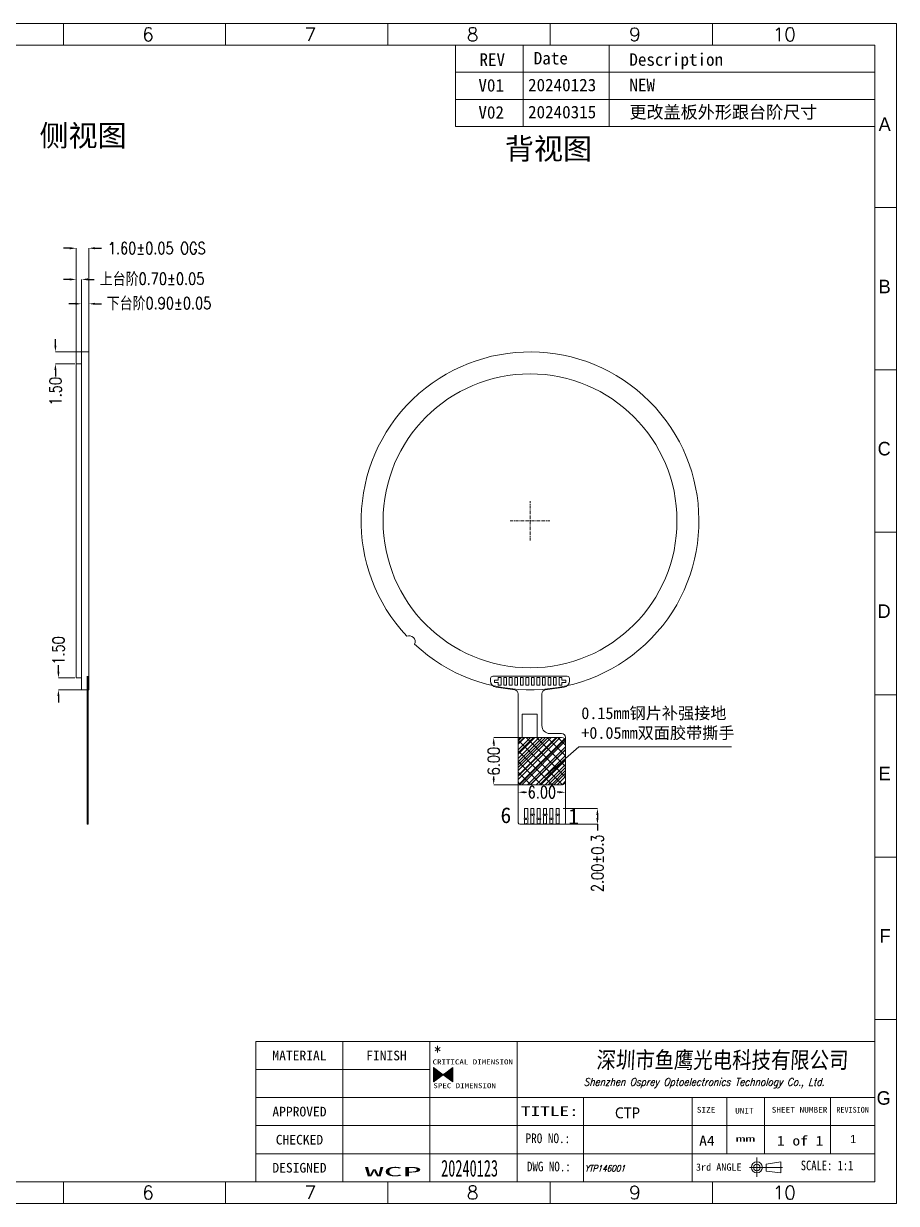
# Model space of a CAD drawing. Header units: millimetres. Extents: x 1087 to 1896, y -176 to 308.
# Drawn here: x 1455.6 to 1566.2, y 158.4 to 307.9 of the extents above; entities that cross this region are included whole.
import ezdxf
from ezdxf.enums import TextEntityAlignment as Align

# ---------------------------------------------------------------- set-up
doc = ezdxf.new("R2010")
doc.units = ezdxf.units.MM
doc.linetypes.add('CENTER', pattern=[0.6, 0.375, -0.075, 0.075, -0.075])
doc.layers.get('0').update_dxf_attribs({"color": 255, "lineweight": 5})
doc.layers.get('Defpoints').update_dxf_attribs({"color": 5, "lineweight": 5})
for name, color, linetype, lineweight in [('DIM', 3, 'Continuous', 5), ('FPC', 50, 'Continuous', 5), ('lens', 6, 'Continuous', 13), ('图框', 255, 'Continuous', 5)]:
    doc.layers.add(name, color=color, linetype=linetype, lineweight=lineweight)
doc.styles.add('RD', font='ROMAND.shx', dxfattribs={"width": 0.8})
doc.styles.get("Standard").update_dxf_attribs({"font": 'txt', "bigfont": 'gbcbig.shx'})
doc.styles.add('TEXTSTYLE_0', font='txt', dxfattribs={"width": 0.8})
doc.styles.add('宋', font='', dxfattribs={"height": 2})
doc.styles.add('宋体', font='')
doc.styles.add('样式 3', font='italict.shx', dxfattribs={"width": 0.85, "oblique": 3})
doc.styles.add('汉字', font='')
doc.styles.get('宋').set_extended_font_data('SimSun')
doc.styles.get('宋体').set_extended_font_data('SimSun')
doc.styles.get('汉字').set_extended_font_data('SimSun')
doc.dimstyles.new('DIM', dxfattribs={"dimtxt": 0.8, "dimasz": 0.8, "dimexe": 0, "dimexo": 0.5, "dimgap": 0.11, "dimtad": 0, "dimzin": 1, "dimdsep": 46, "dimtxsty": 'RD', "dimcen": 0, "dimclrd": 256, "dimclre": 256, "dimclrt": 256, "dimadec": 0, "dimazin": 0, "dimtm": 1e-09, "dimtfac": 1, "dimtofl": 0, "dimtmove": 0, "dimatfit": 3, "dimfxl": 0, "dimlwe": -1, "dimarcsym": 0})

# ---------------------------------------------------------------- blocks, each defined once
blk = doc.blocks.new('*D45')
at = {"layer": 'Defpoints', "color": 0, "lineweight": 5, "transparency": 16777216}
for p in [(1463.804560821176, 279.4172005595924), (1462.204560821176, 263.5068620447683), (1463.804560821176, 264.4068620446963)]:
    blk.add_point(p, dxfattribs=at)
at = {"layer": 'DIM', "lineweight": -2, "transparency": 16777216}
for p, q in [((1461.404560821176, 279.4172005595924), (1460.604560821176, 279.4172005595924)), ((1464.604560821176, 279.4172005595924), (1465.404560821176, 279.4172005595924))]:
    blk.add_line(p, q, dxfattribs=at)
at = {"layer": 'DIM', "transparency": 16777216}
for p, q in [((1462.204560821176, 264.0068620447683), (1462.204560821176, 279.4172005595924)), ((1463.804560821176, 264.9068620446963), (1463.804560821176, 279.4172005595924))]:
    blk.add_line(p, q, dxfattribs=at)
at = {"layer": 'DIM', "lineweight": 5, "transparency": 16777216}
for points in [[(1461.404560821176, 279.5505338929257), (1461.404560821176, 279.2838672262591), (1462.204560821176, 279.4172005595924)], [(1464.604560821176, 279.5505338929257), (1464.604560821176, 279.2838672262591), (1463.804560821176, 279.4172005595924)]]:
    blk.add_solid(points, dxfattribs=at)
at = {"layer": 'DIM', "lineweight": 5, "transparency": 16777216, "insert": (1472.428846535462, 279.4172005595924), "char_height": 1.5, "attachment_point": 5, "style": 'RD'}
blk.add_mtext('\\A1;1.60±0.05 OGS', dxfattribs=at)
blk = doc.blocks.new('*D46')
at = {"layer": 'Defpoints', "color": 0, "lineweight": 5, "transparency": 16777216}
for p in [(1463.804560821176, 272.3775323289187), (1462.904560821176, 264.7067237752683), (1463.804560821176, 264.4068620446963)]:
    blk.add_point(p, dxfattribs=at)
at = {"layer": 'DIM', "lineweight": -2, "transparency": 16777216}
for p, q in [((1462.104560821176, 272.3775323289187), (1461.304560821176, 272.3775323289187)), ((1464.604560821176, 272.3775323289187), (1465.404560821176, 272.3775323289187))]:
    blk.add_line(p, q, dxfattribs=at)
at = {"layer": 'DIM', "transparency": 16777216}
for p, q in [((1462.904560821176, 265.2067237752683), (1462.904560821176, 272.3775323289187)), ((1463.804560821176, 264.9068620446963), (1463.804560821176, 272.3775323289187))]:
    blk.add_line(p, q, dxfattribs=at)
at = {"layer": 'DIM', "lineweight": 5, "transparency": 16777216}
for points in [[(1462.104560821176, 272.5108656622521), (1462.104560821176, 272.2441989955854), (1462.904560821176, 272.3775323289187)], [(1464.604560821176, 272.5108656622521), (1464.604560821176, 272.2441989955854), (1463.804560821176, 272.3775323289187)]]:
    blk.add_solid(points, dxfattribs=at)
at = {"layer": 'DIM', "lineweight": 5, "transparency": 16777216, "insert": (1472.714241587337, 272.3775323289187), "char_height": 1.5, "attachment_point": 5, "style": 'RD'}
blk.add_mtext('\\A1;{\\fSimSun|b0|i0|c134|p2;下台阶}0.90±0.05', dxfattribs=at)
blk = doc.blocks.new('*D47')
at = {"layer": 'Defpoints', "color": 0, "lineweight": 5, "transparency": 16777216}
for p in [(1462.904560821176, 275.4694280135741), (1462.204560821176, 263.5068620447683), (1462.904560821176, 263.5068620447683)]:
    blk.add_point(p, dxfattribs=at)
at = {"layer": 'DIM', "lineweight": -2, "transparency": 16777216}
for p, q in [((1461.404560821176, 275.4694280135741), (1460.604560821176, 275.4694280135741)), ((1463.704560821176, 275.4694280135741), (1464.504560821176, 275.4694280135741))]:
    blk.add_line(p, q, dxfattribs=at)
at = {"layer": 'DIM', "transparency": 16777216}
for p, q in [((1462.204560821176, 264.0068620447683), (1462.204560821176, 275.4694280135741)), ((1462.904560821176, 264.0068620447683), (1462.904560821176, 275.4694280135741))]:
    blk.add_line(p, q, dxfattribs=at)
at = {"layer": 'DIM', "lineweight": 5, "transparency": 16777216}
for points in [[(1461.404560821176, 275.6027613469074), (1461.404560821176, 275.3360946802408), (1462.204560821176, 275.4694280135741)], [(1463.704560821176, 275.6027613469074), (1463.704560821176, 275.3360946802408), (1462.904560821176, 275.4694280135741)]]:
    blk.add_solid(points, dxfattribs=at)
at = {"layer": 'DIM', "lineweight": 5, "transparency": 16777216, "insert": (1471.834353319181, 275.4694280135741), "char_height": 1.5, "attachment_point": 5, "style": 'RD'}
blk.add_mtext('\\A1;{\\fSimSun|b0|i0|c134|p2;上台阶}0.70±0.05', dxfattribs=at)
blk = doc.blocks.new('*D48')
at = {"layer": 'Defpoints', "color": 0, "lineweight": 5, "transparency": 16777216}
for p in [(1463.354560821176, 266.2836225599347), (1459.585149565518, 264.7836225599363), (1462.554560821176, 264.7836225599363)]:
    blk.add_point(p, dxfattribs=at)
at = {"layer": 'DIM', "lineweight": -2, "transparency": 16777216}
for p, q in [((1459.585149565518, 267.0836225599347), (1459.585149565518, 267.8836225599347)), ((1459.585149565518, 263.9836225599363), (1459.585149565518, 263.1836225599363))]:
    blk.add_line(p, q, dxfattribs=at)
at = {"layer": 'DIM', "transparency": 16777216}
for p, q in [((1462.854560821176, 266.2836225599347), (1459.585149565518, 266.2836225599347)), ((1462.054560821176, 264.7836225599363), (1459.585149565518, 264.7836225599363))]:
    blk.add_line(p, q, dxfattribs=at)
at = {"layer": 'DIM', "lineweight": 5, "transparency": 16777216}
for points in [[(1459.451816232184, 267.0836225599347), (1459.718482898851, 267.0836225599347), (1459.585149565518, 266.2836225599347)], [(1459.451816232184, 263.9836225599363), (1459.718482898851, 263.9836225599363), (1459.585149565518, 264.7836225599363)]]:
    blk.add_solid(points, dxfattribs=at)
at = {"layer": 'DIM', "lineweight": 5, "transparency": 16777216, "insert": (1459.585149565518, 261.302193988508), "char_height": 1.5, "attachment_point": 5, "rotation": 90, "style": 'RD'}
blk.add_mtext('1.50', dxfattribs=at)
blk = doc.blocks.new('*D49')
at = {"layer": 'Defpoints', "color": 0, "lineweight": 5, "transparency": 16777216}
for p in [(1459.966825307632, 224.9836225599363), (1462.554560821176, 224.9836225599363), (1463.354560821176, 223.4836225599379)]:
    blk.add_point(p, dxfattribs=at)
at = {"layer": 'DIM', "lineweight": -2, "transparency": 16777216}
for p, q in [((1459.966825307632, 225.7836225599363), (1459.966825307632, 226.5836225599363)), ((1459.966825307632, 222.6836225599379), (1459.966825307632, 221.8836225599379))]:
    blk.add_line(p, q, dxfattribs=at)
at = {"layer": 'DIM', "transparency": 16777216}
for p, q in [((1462.054560821176, 224.9836225599363), (1459.966825307632, 224.9836225599363)), ((1462.854560821176, 223.4836225599379), (1459.966825307632, 223.4836225599379))]:
    blk.add_line(p, q, dxfattribs=at)
at = {"layer": 'DIM', "lineweight": 5, "transparency": 16777216}
for points in [[(1459.833491974298, 225.7836225599363), (1460.100158640965, 225.7836225599363), (1459.966825307632, 224.9836225599363)], [(1459.833491974298, 222.6836225599379), (1460.100158640965, 222.6836225599379), (1459.966825307632, 223.4836225599379)]]:
    blk.add_solid(points, dxfattribs=at)
at = {"layer": 'DIM', "lineweight": 5, "transparency": 16777216, "insert": (1459.966825307632, 228.4650511313651), "char_height": 1.5, "attachment_point": 5, "rotation": 90, "style": 'RD'}
blk.add_mtext('1.50', dxfattribs=at)
blk = doc.blocks.new('*D53')
at = {"layer": 'Defpoints', "color": 0, "lineweight": 5, "transparency": 16777216}
for p in [(1523.429022063421, 208.4380915995335), (1523.429022063421, 206.4380915995334), (1528.26668183914, 206.4380915995334)]:
    blk.add_point(p, dxfattribs=at)
at = {"layer": 'DIM', "transparency": 16777216}
for p, q in [((1523.929022063421, 208.4380915995335), (1528.26668183914, 208.4380915995335)), ((1523.929022063421, 206.4380915995334), (1528.26668183914, 206.4380915995334))]:
    blk.add_line(p, q, dxfattribs=at)
at = {"layer": 'DIM', "lineweight": -2, "transparency": 16777216}
for p, q in [((1528.26668183914, 207.6380915995335), (1528.26668183914, 207.2380915995334)), ((1528.26668183914, 206.4380915995334), (1528.26668183914, 205.6380915995334))]:
    blk.add_line(p, q, dxfattribs=at)
at = {"layer": 'DIM', "lineweight": 5, "transparency": 16777216}
for points in [[(1528.133348505806, 207.6380915995335), (1528.400015172473, 207.6380915995335), (1528.26668183914, 208.4380915995335)], [(1528.133348505806, 207.2380915995334), (1528.400015172473, 207.2380915995334), (1528.26668183914, 206.4380915995334)]]:
    blk.add_solid(points, dxfattribs=at)
at = {"layer": 'DIM', "lineweight": 5, "transparency": 16777216, "insert": (1528.26668183914, 201.4995201709623), "char_height": 1.5, "attachment_point": 5, "rotation": 90, "style": 'RD'}
blk.add_mtext('\\A1;2.00±0.3', dxfattribs=at)
blk = doc.blocks.new('*D54')
at = {"layer": 'Defpoints', "color": 0, "lineweight": 5, "transparency": 16777216}
for p in [(1515.120190258043, 217.4380915995363), (1519.318599522759, 217.4380915995363), (1519.532984528658, 211.4380915995363)]:
    blk.add_point(p, dxfattribs=at)
at = {"layer": 'DIM', "transparency": 16777216}
for p, q in [((1518.818599522759, 217.4380915995363), (1515.120190258043, 217.4380915995363)), ((1519.032984528658, 211.4380915995363), (1515.120190258043, 211.4380915995363))]:
    blk.add_line(p, q, dxfattribs=at)
at = {"layer": 'DIM', "lineweight": -2, "transparency": 16777216}
for p, q in [((1515.120190258043, 216.6380915995363), (1515.120190258043, 216.3766630281078)), ((1515.120190258043, 212.2380915995363), (1515.120190258043, 212.4995201709649))]:
    blk.add_line(p, q, dxfattribs=at)
at = {"layer": 'DIM', "lineweight": 5, "transparency": 16777216}
for points in [[(1514.986856924709, 216.6380915995363), (1515.253523591376, 216.6380915995363), (1515.120190258043, 217.4380915995363)], [(1514.986856924709, 212.2380915995363), (1515.253523591376, 212.2380915995363), (1515.120190258043, 211.4380915995363)]]:
    blk.add_solid(points, dxfattribs=at)
at = {"layer": 'DIM', "lineweight": 5, "transparency": 16777216, "insert": (1515.120190258043, 214.4380915995366), "char_height": 1.5, "attachment_point": 5, "rotation": 90, "style": 'RD'}
blk.add_mtext('6.00', dxfattribs=at)
blk = doc.blocks.new('*D55')
at = {"layer": 'Defpoints', "color": 0, "lineweight": 5, "transparency": 16777216}
for p in [(1518.229022063424, 212.3048182853092), (1524.229022063424, 212.3048182853092), (1524.229022063424, 210.5015904091026)]:
    blk.add_point(p, dxfattribs=at)
at = {"layer": 'DIM', "transparency": 16777216}
for p, q in [((1518.229022063424, 211.8048182853092), (1518.229022063424, 210.5015904091026)), ((1524.229022063424, 211.8048182853092), (1524.229022063424, 210.5015904091026))]:
    blk.add_line(p, q, dxfattribs=at)
at = {"layer": 'DIM', "lineweight": -2, "transparency": 16777216}
for p, q in [((1519.029022063424, 210.5015904091026), (1519.290450634853, 210.5015904091026)), ((1523.429022063424, 210.5015904091026), (1523.167593491995, 210.5015904091026))]:
    blk.add_line(p, q, dxfattribs=at)
at = {"layer": 'DIM', "lineweight": 5, "transparency": 16777216}
for points in [[(1519.029022063424, 210.6349237424359), (1519.029022063424, 210.3682570757693), (1518.229022063424, 210.5015904091026)], [(1523.429022063424, 210.6349237424359), (1523.429022063424, 210.3682570757693), (1524.229022063424, 210.5015904091026)]]:
    blk.add_solid(points, dxfattribs=at)
at = {"layer": 'DIM', "lineweight": 5, "transparency": 16777216, "insert": (1521.229022063424, 210.5015904091026), "char_height": 1.5, "attachment_point": 5, "style": 'RD'}
blk.add_mtext('6.00', dxfattribs=at)
blk = doc.blocks.new('R146A3D-013-TFPC-V01-B')
at = {"layer": 'FPC', "color": 1, "linetype": 'Continuous'}
for p, q in [((1463.604560821176, 225.2054225600067), (1463.604560821176, 206.4380915996067)), ((1463.754560821176, 206.4380915996067), (1463.754560821176, 225.2054225600067)), ((1463.754560821176, 206.4380915996067), (1463.604560821176, 206.4380915996067))]:
    blk.add_line(p, q, dxfattribs=at)
blk = doc.blocks.new('R146A3D-013-TFPC-V01-C')
at = {"lineweight": 5}
h = blk.add_hatch(dxfattribs=at)
h.set_pattern_fill('ANSI37', color=6, scale=0.3)
h.set_pattern_definition([(45, (8.405878287826454, 0), (-0.6735192090801864, 0.6735192090801865), []), (135, (8.405878287826454, 0), (-0.6735192090801865, -0.6735192090801864), [])])
h.paths.add_polyline_path([(1518.729022063424, 217.4380915995363, 0.4142135623730938), (1518.229022063424, 216.9380915995363), (1518.229022063424, 211.9380915995363, 0.4142135623730951), (1518.729022063424, 211.4380915995363), (1523.729022063424, 211.4380915995363, 0.4142135623730951), (1524.229022063424, 211.9380915995363), (1524.229022063424, 216.9380915995363, 0.4142135623730955), (1523.729022063424, 217.4380915995363)])
at = {"layer": 'FPC'}
h = blk.add_hatch(dxfattribs=at)
h.set_pattern_fill('STEEL', color=2, scale=0.25, style=0)
h.set_pattern_definition([(45, (1306.060337662424, 117.8194766989363), (-0.561266007566822, 0.5612660075668221), []), (45, (1306.060337662424, 118.2163516989363), (-0.561266007566822, 0.5612660075668221), [])])
h.paths.add_polyline_path([(1518.729022063424, 217.4380915995363, 0.4142135623730938), (1518.229022063424, 216.9380915995363), (1518.229022063424, 211.9380915995363, 0.4142135623730951), (1518.729022063424, 211.4380915995363), (1523.729022063424, 211.4380915995363, 0.4142135623730951), (1524.229022063424, 211.9380915995363), (1524.229022063424, 216.9380915995363, 0.4142135623730955), (1523.729022063424, 217.4380915995363)])
at = {"color": 6, "lineweight": 5}
blk.add_lwpolyline([(1518.729022063424, 217.4380915995363), (1520.636874708498, 217.4380915995363), (1520.636874708498, 220.3765851966698), (1518.729022063424, 220.3765851966698)], close=True, dxfattribs=at)
blk.add_lwpolyline([(1523.729022063424, 217.4380915995363), (1518.729022063424, 217.4380915995363, 0.414213562373095), (1518.229022063424, 216.9380915995363), (1518.229022063424, 211.9380915995363, 0.414213562373095), (1518.729022063424, 211.4380915995363), (1523.729022063424, 211.4380915995363, 0.414213562373095), (1524.229022063424, 211.9380915995363), (1524.229022063424, 216.9380915995363, 0.414213562373095)], format="xyb", close=True, dxfattribs=at)
at = {"layer": 'FPC', "color": 1, "linetype": 'Continuous'}
blk.add_lwpolyline([(1518.229022063424, 206.6380915995356), (1518.229022063364, 222.9717748590124, 0.3732377824479027), (1517.799732741489, 223.4667496058402), (1515.415884978434, 223.8072992863075, -0.3732377824523496), (1514.729022063424, 224.5992588812363), (1514.729022063424, 224.9054225599364, -0.414213562373095), (1515.029022063424, 225.2054225599364), (1524.429022063424, 225.2054225599364, -0.4142135623730118), (1524.729022063424, 224.9054225599364), (1524.729022063424, 224.5992588812363, -0.3732377824523365), (1524.042159148424, 223.8072992863363), (1521.658311385294, 223.4667496058328, 0.3732377824459298), (1521.229022063424, 222.9717748590038), (1521.229022063424, 218.9380915995363, 0.414213562373095), (1522.229022063424, 217.9380915995363), (1523.729022063424, 217.9380915995363, -0.414213562373095), (1524.229022063424, 217.4380915995363), (1524.229022063424, 206.6380915995363, -0.4142135623730534), (1524.029022063424, 206.4380915995363), (1518.429022063424, 206.4380915995363, -0.4142135623723043)], format="xyb", close=True, dxfattribs=at)
at = {"layer": 'FPC'}
for points in [[(1515.704022063424, 224.7054225599364), (1515.204022063424, 224.7054225599364), (1515.204022063424, 224.4054225599371), (1515.704022063424, 224.4054225599371), (1515.704022063424, 224.0554225599367), (1516.054022063424, 224.0554225599367), (1516.054022063424, 225.0554225599367), (1515.704022063424, 225.0554225599367)], [(1516.754022063424, 225.0554225599367), (1516.404022063424, 225.0554225599367), (1516.404022063424, 224.0554225599367), (1516.754022063424, 224.0554225599367)], [(1517.454022063424, 225.0554225599367), (1517.104022063424, 225.0554225599367), (1517.104022063424, 224.0554225599367), (1517.454022063424, 224.0554225599367)], [(1518.154022063424, 225.0554225599367), (1517.804022063424, 225.0554225599367), (1517.804022063424, 224.0554225599367), (1518.154022063424, 224.0554225599367)], [(1518.854022063424, 225.0554225599367), (1518.504022063424, 225.0554225599367), (1518.504022063424, 224.0554225599367), (1518.854022063424, 224.0554225599367)], [(1519.554022063424, 225.0554225599367), (1519.204022063424, 225.0554225599367), (1519.204022063424, 224.0554225599367), (1519.554022063424, 224.0554225599367)], [(1520.254022063424, 225.0554225599367), (1519.904022063424, 225.0554225599367), (1519.904022063424, 224.0554225599367), (1520.254022063424, 224.0554225599367)], [(1520.954022063424, 225.0554225599367), (1520.604022063424, 225.0554225599367), (1520.604022063424, 224.0554225599367), (1520.954022063424, 224.0554225599367)], [(1521.654022063424, 225.0554225599367), (1521.304022063424, 225.0554225599367), (1521.304022063424, 224.0554225599367), (1521.654022063424, 224.0554225599367)], [(1522.354022063424, 225.0554225599367), (1522.004022063424, 225.0554225599367), (1522.004022063424, 224.0554225599367), (1522.354022063424, 224.0554225599367)], [(1523.054022063424, 225.0554225599367), (1522.704022063424, 225.0554225599367), (1522.704022063424, 224.0554225599367), (1523.054022063424, 224.0554225599367)], [(1523.754022063424, 224.4054225599371), (1524.254022063424, 224.4054225599371), (1524.254022063424, 224.7054225599364), (1523.754022063424, 224.7054225599364), (1523.754022063424, 225.0554225599367), (1523.404022063424, 225.0554225599367), (1523.404022063424, 224.0554225599367), (1523.754022063424, 224.0554225599367)]]:
    blk.add_lwpolyline(points, close=True, dxfattribs=at)
at = {"layer": 'FPC', "color": 2}
blk.add_lwpolyline([(1523.729022063424, 217.4380915995363), (1518.729022063424, 217.4380915995363, 0.414213562373095), (1518.229022063424, 216.9380915995363), (1518.229022063424, 211.9380915995363, 0.414213562373095), (1518.729022063424, 211.4380915995363), (1523.729022063424, 211.4380915995363, 0.414213562373095), (1524.229022063424, 211.9380915995363), (1524.229022063424, 216.9380915995363, 0.414213562373095)], format="xyb", close=True, dxfattribs=at)
at = {"layer": 'FPC', "lineweight": 5}
for points in [[(1519.029022063421, 206.9880915995338, -0.3333333333334724), (1519.029022063421, 207.288091599534), (1519.029022063421, 208.4380915995335), (1519.429022063421, 208.4380915995335), (1519.429022063421, 207.288091599534, -0.3333333333335102), (1519.429022063421, 206.9880915995338), (1519.429022063421, 206.4380915995334), (1519.329022063421, 206.4380915995334, 0.9999999999999999), (1519.129022063421, 206.4380915995334), (1519.029022063421, 206.4380915995334)], [(1520.629022063421, 206.9880915995338, -0.3333333333334724), (1520.629022063421, 207.288091599534), (1520.629022063421, 208.4380915995335), (1521.029022063421, 208.4380915995335), (1521.029022063421, 207.288091599534, -0.3333333333335102), (1521.029022063421, 206.9880915995338), (1521.029022063421, 206.4380915995334), (1520.929022063421, 206.4380915995334, 0.9999999999999999), (1520.729022063421, 206.4380915995334), (1520.629022063421, 206.4380915995334)], [(1522.229022063421, 206.9880915995338, -0.3333333333334724), (1522.229022063421, 207.288091599534), (1522.229022063421, 208.4380915995335), (1522.629022063421, 208.4380915995335), (1522.629022063421, 207.288091599534, -0.3333333333335102), (1522.629022063421, 206.9880915995338), (1522.629022063421, 206.4380915995334), (1522.529022063421, 206.4380915995334, 0.9999999999999999), (1522.329022063421, 206.4380915995334), (1522.229022063421, 206.4380915995334)]]:
    blk.add_lwpolyline(points, format="xyb", close=True, dxfattribs=at)
for points in [[(1519.854022063421, 206.4380915995334), (1519.929022063421, 206.4380915995334), (1519.829022063421, 206.4380915995334), (1519.829022063421, 207.4880915995338, -0.3333333333334724), (1519.829022063421, 207.788091599534), (1519.829022063421, 208.4380915995335), (1520.229022063421, 208.4380915995335), (1520.229022063421, 207.788091599534, -0.3333333333335102), (1520.229022063421, 207.4880915995338), (1520.229022063421, 206.4380915995334), (1520.129022063421, 206.4380915995334, 0.9999999999999999), (1519.929022063421, 206.4380915995334)], [(1521.454022063421, 206.4380915995334), (1521.529022063421, 206.4380915995334), (1521.429022063421, 206.4380915995334), (1521.429022063421, 207.4880915995338, -0.3333333333334724), (1521.429022063421, 207.788091599534), (1521.429022063421, 208.4380915995335), (1521.829022063421, 208.4380915995335), (1521.829022063421, 207.788091599534, -0.3333333333335102), (1521.829022063421, 207.4880915995338), (1521.829022063421, 206.4380915995334), (1521.729022063421, 206.4380915995334, 0.9999999999999999), (1521.529022063421, 206.4380915995334)], [(1523.054022063421, 206.4380915995334), (1523.129022063421, 206.4380915995334), (1523.029022063421, 206.4380915995334), (1523.029022063421, 207.4880915995338, -0.3333333333334724), (1523.029022063421, 207.788091599534), (1523.029022063421, 208.4380915995335), (1523.429022063421, 208.4380915995335), (1523.429022063421, 207.788091599534, -0.3333333333335102), (1523.429022063421, 207.4880915995338), (1523.429022063421, 206.4380915995334), (1523.329022063421, 206.4380915995334, 0.9999999999999999), (1523.129022063421, 206.4380915995334)]]:
    blk.add_lwpolyline(points, format="xyb", dxfattribs=at)
for centre in [(1519.229022063421, 207.1380915995339), (1520.029022063421, 207.6380915995339), (1520.829022063421, 207.1380915995339), (1521.629022063421, 207.6380915995339), (1522.429022063421, 207.1380915995339), (1523.229022063421, 207.6380915995339)]:
    blk.add_circle(centre, 0.1, dxfattribs=at)
at = {"char_height": 2, "width": 12.96272681362188, "attachment_point": 3}
for s, insert in [('{\\fSimSun|b0|i0|c134|p2;\\C1;6}', (1517.346036357964, 208.5965655863409)), ('{\\fSimSun|b0|i0|c134|p2;\\C1;1}', (1525.928362982115, 208.4369862758102))]:
    blk.add_mtext(s, dxfattribs=dict(at, insert=insert))
blk = doc.blocks.new('R146A3D-014-CVL-V02-C')
at = {"color": 1, "linetype": 'CENTER', "lineweight": 5}
for p, q in [((1519.729022063424, 242.3836225599363), (1519.729022063424, 247.3836225599363)), ((1517.229022063424, 244.8836225599363), (1522.229022063424, 244.8836225599363))]:
    blk.add_line(p, q, dxfattribs=at)
at = {"color": 6, "linetype": 'Continuous'}
blk.add_lwpolyline([(1504.10806443308, 230.2567403661467, -0.6948933100164757), (1505.102139869634, 229.2626649295925, 60.87265395940568)], format="xyb", close=True, dxfattribs=at)
at = {"color": 1}
blk.add_circle((1519.729022063424, 244.8836225599363), 18.62, dxfattribs=at)
blk = doc.blocks.new('R146A3D-014-CVL-V02-B')
at = {"layer": 'lens', "color": 1, "linetype": 'Continuous'}
for points in [[(1462.904560821176, 223.4836225599379), (1463.804560821176, 223.4836225599379), (1463.804560821176, 266.2836225599347), (1462.904560821176, 266.2836225599347)], [(1462.204560821176, 224.9836225599363), (1462.904560821176, 224.9836225599363), (1462.904560821176, 264.7836225599363), (1462.204560821176, 264.7836225599363)]]:
    blk.add_lwpolyline(points, close=True, dxfattribs=at)

msp = doc.modelspace()

# ---------------------------------------------------------------- linework, layer by layer
at = {"layer": '图框', "color": 7, "linetype": 'ByBlock', "lineweight": 13, "ltscale": 0.55}
for p, q in [((1355.021972586568, 307.8751412510147), (1566.153823292464, 307.8751412510147)), ((1460.587897939522, 305.1327758980624), (1460.587897939522, 307.8751412510147)), ((1481.152609939522, 305.1327758980624), (1481.152609939522, 307.8751412510147)), ((1501.717321939521, 305.1327758980624), (1501.717321939521, 307.8751412510147)), ((1522.282033939521, 305.1327758980624), (1522.282033939521, 307.8751412510147)), ((1542.846745939522, 305.1327758980624), (1542.846745939522, 307.8751412510147)), ((1566.153823292466, 158.4167249742572), (1566.153823292466, 307.8751412510146)), ((1357.764337939522, 305.1327758980624), (1563.411457939523, 305.1327758980624)), ((1510.29338552277, 294.8489058247277), (1510.29338552277, 305.1154872599224)), ((1518.863349625935, 294.8489058247277), (1518.863349625934, 305.1154872599224)), ((1529.763382385106, 294.8489058247277), (1529.763382385106, 305.1154872599224)), ((1563.411457939523, 305.1327758980624), (1563.411457939521, 161.1590903274486)), ((1563.411457939521, 301.7048192071094), (1510.29338552277, 301.7048192071094)), ((1510.29338552277, 298.2768625159185), (1563.411457939521, 298.2768625159185)), ((1510.29338552277, 294.8489058247277), (1563.411457939521, 294.8489058247277)), ((1566.153823292478, 284.5650357509155), (1563.411457939526, 284.5650357509155)), ((1563.411457939521, 161.1590903272104), (1357.764337939522, 161.1590903272104)), ((1460.587897939522, 161.1590903272097), (1460.587897939522, 158.4167249742573)), ((1481.152609939522, 161.1590903272097), (1481.152609939522, 158.4167249742573)), ((1501.717321939521, 161.1590903272097), (1501.717321939521, 158.4167249742573)), ((1522.282033939521, 161.1590903272097), (1522.282033939521, 158.4167249742573)), ((1542.846745939522, 161.1590903272097), (1542.846745939522, 158.4167249742573)), ((1566.153823292477, 158.4167249742572), (1355.021972586568, 158.416724974258))]:
    msp.add_line(p, q, dxfattribs=at)
at = {"layer": '图框', "color": 7, "linetype": 'ByBlock', "lineweight": 5, "ltscale": 0.55}
for p, q in [((1566.153823292478, 263.9972956037695), (1563.411457939525, 263.9972956037695)), ((1566.153823292478, 243.4295554566236), (1563.411457939525, 243.4295554566236)), ((1566.153823292478, 222.8618153094776), (1563.411457939525, 222.8618153094776)), ((1566.153823292478, 202.2940751623316), (1563.411457939525, 202.2940751623316)), ((1566.153823292478, 181.7263350151854), (1563.411457939525, 181.7263350151855))]:
    msp.add_line(p, q, dxfattribs=at)
at = {"layer": '图框', "linetype": 'Continuous', "lineweight": 13}
for p, q in [((1518.076674223693, 178.9254224739094), (1484.994538502697, 178.9254224739094)), ((1484.994538502697, 161.1590903274486), (1484.994538502697, 178.9254224739094)), ((1496.021917076361, 161.1590903274486), (1496.021917076361, 178.9254224739094)), ((1507.049295650027, 161.1590903274486), (1507.049295650027, 178.9254224739094)), ((1518.076676965404, 161.1590903386597), (1518.076676965404, 178.9254224851204)), ((1507.049295650027, 175.3721560446171), (1484.994538502697, 175.3721560446171)), ((1518.076674223693, 171.8188896153251), (1484.994538502697, 171.8188896153251)), ((1518.076674223693, 171.8188887024419), (1563.411455546029, 171.8188887024419)), ((1526.521507280056, 161.1590903274486), (1526.521507280056, 171.8188887024419)), ((1540.253740538411, 161.1590903386597), (1540.253740538411, 171.8188887024419)), ((1544.656864185963, 164.7123567567407), (1544.656864185963, 171.8188887024419)), ((1549.431569078858, 164.7123567567407), (1549.431569078858, 171.8188887024419)), ((1557.782930239598, 164.7123567567407), (1557.782930239598, 171.8188887024419)), ((1518.076674223693, 168.2656231860327), (1484.994538502697, 168.2656231860327)), ((1518.076676965404, 168.2656231860327), (1563.411457939523, 168.2656231860327)), ((1518.076674223693, 164.7123567567407), (1484.994538502697, 164.7123567567407)), ((1518.076676965404, 164.7123567567407), (1563.411457939523, 164.7123567567407))]:
    msp.add_line(p, q, dxfattribs=at)
at = {"layer": '图框', "color": 0, "lineweight": 5}
msp.add_line((1518.076676965404, 178.9254224739094), (1563.411457939521, 178.9254224739094), dxfattribs=at)
at = {"layer": '图框', "color": 1, "linetype": 'Continuous'}
for p, q in [((1507.502978464565, 175.6418135298092), (1508.728240342838, 174.7228671211045)), ((1507.502978464565, 175.6418135298092), (1507.502978464565, 173.8039207123996)), ((1507.502978464565, 175.6138297737983), (1507.51896935734, 175.629820666574)), ((1507.502978464565, 175.5313065484001), (1507.566125398586, 175.594453482421)), ((1507.502978464565, 175.4487827103698), (1507.613282052525, 175.559086298329)), ((1507.502978464565, 175.3662588723394), (1507.660438706402, 175.5237185015438)), ((1507.502978464565, 175.2837350343091), (1507.707594747708, 175.488351317452)), ((1507.502978464565, 175.2012111962787), (1507.754751401584, 175.4529841333601)), ((1507.502978464565, 175.1186873582483), (1507.801907442892, 175.417616949207)), ((1507.502978464565, 175.0361641328502), (1507.849064096769, 175.382249152483)), ((1507.502978464565, 174.9536402948198), (1507.896220750708, 175.3468819683299)), ((1507.502978464565, 174.8711164567895), (1507.943376792013, 175.3115147842381)), ((1507.502978464565, 174.7885926187591), (1507.990533445891, 175.2761476001462)), ((1507.502978464565, 174.7060687807288), (1508.037690099829, 175.2407804159931)), ((1507.502978464565, 174.6235449426984), (1508.084846141074, 175.2054126192691)), ((1507.502978464565, 174.5410217173615), (1508.132002795013, 175.170045435116)), ((1507.502978464565, 174.4584978793312), (1508.179158836258, 175.1346782510241)), ((1507.502978464565, 174.3759740413008), (1508.226315490197, 175.0993110669322)), ((1507.502978464565, 174.2934502032704), (1508.273472144074, 175.0639438827791)), ((1507.502978464565, 174.2109263652401), (1508.32062818538, 175.0285760860552)), ((1507.502978464565, 174.1284025272097), (1508.367784839257, 174.9932089019021)), ((1507.502978464565, 174.0458786891795), (1508.414941493196, 174.9578417178102)), ((1507.502978464565, 173.9633554637812), (1508.462097534442, 174.9224745337183)), ((1507.502978464565, 173.8808316257509), (1508.50925418838, 174.8871067369331)), ((1509.953502221111, 175.6418135298092), (1508.728240342838, 174.7228671211045)), ((1508.792192886563, 174.6749030196273), (1509.17590569844, 175.0586164441374)), ((1508.839348927869, 174.6395358354742), (1509.50600043793, 175.3061873455962)), ((1508.886505581746, 174.6041686513824), (1509.836095790051, 175.5537588596873)), ((1508.933661623052, 174.5688008546583), (1509.953502221111, 175.5886414527173)), ((1508.980818276929, 174.5334336705053), (1509.953502221111, 175.5061176146869)), ((1509.027974930868, 174.4980664864134), (1509.953502221111, 175.4235943892888)), ((1509.075130972113, 174.4626993022603), (1509.953502221111, 175.3410705512584)), ((1509.122287626052, 174.4273321181685), (1509.953502221111, 175.2585467132281)), ((1509.169444279929, 174.3919643214444), (1509.953502221111, 175.1760228751977)), ((1509.216600321235, 174.3565971372913), (1509.953502221111, 175.0934990371674)), ((1509.263756975113, 174.3212299531995), (1509.953502221111, 175.010975199137)), ((1509.310913016419, 174.2858627690464), (1509.953502221111, 174.9284513611066)), ((1509.953502221111, 175.6418135298092), (1509.953502221111, 173.8039207123996)), ((1508.728240342838, 174.7228671211045), (1507.502978464565, 173.8039207123996)), ((1507.525430775852, 173.8207600990077), (1508.556410229625, 174.8517395528412)), ((1507.855526127974, 174.0683310004665), (1508.603566883563, 174.8163723686882)), ((1508.185620867402, 174.3159025145576), (1508.65072353744, 174.7810051845963)), ((1508.515715606891, 174.5634740286487), (1508.697879578747, 174.7456380005044)), ((1508.728240342838, 174.7228671211045), (1509.953502221111, 173.8039207123996)), ((1508.745036232685, 174.7102702037192), (1508.845810959012, 174.8110449300463)), ((1509.358069670296, 174.2504955849545), (1509.953502221111, 174.8459281357698)), ((1509.405226324234, 174.2151277882305), (1509.953502221111, 174.7634042977394)), ((1509.45238236548, 174.1797606040774), (1509.953502221111, 174.6808804597091)), ((1509.499539019418, 174.1443934199856), (1509.953502221111, 174.5983566216787)), ((1509.546695673296, 174.1090262358324), (1509.953502221111, 174.5158327836483)), ((1509.593851714601, 174.0736584391084), (1509.953502221111, 174.433308945618)), ((1509.64100836854, 174.0382912550166), (1509.953502221111, 174.3507857202198)), ((1509.688164409785, 174.0029240708635), (1509.953502221111, 174.2682618821894)), ((1509.735321063724, 173.9675568867716), (1509.953502221111, 174.1857380441592)), ((1509.782477717601, 173.9321897026798), (1509.953502221111, 174.1032142061288)), ((1509.829633758907, 173.8968219058945), (1509.953502221111, 174.0206903680984)), ((1509.876790412785, 173.8614547218027), (1509.953502221111, 173.9381665300681)), ((1509.923947066723, 173.8260875376496), (1509.953502221111, 173.8556433046699))]:
    msp.add_line(p, q, dxfattribs=at)
at = {"layer": '图框', "color": 7, "linetype": 'Continuous'}
for p, q in [((1547.531304928694, 162.9723234571414), (1551.708059711877, 162.9723234571414)), ((1549.643825492947, 163.3827561674481), (1551.526986835762, 163.6851685653386)), ((1549.643825492947, 163.3827561674481), (1549.643825492947, 162.5136044014519)), ((1551.526986835762, 163.6851685653386), (1551.526986835762, 162.2836209090647)), ((1549.643825492947, 162.5136044014519), (1551.526986835762, 162.2836209090647))]:
    msp.add_line(p, q, dxfattribs=at)
at = {"layer": '图框', "linetype": 'Continuous'}
msp.add_line((1548.472885600071, 164.2277641481208), (1548.472885600071, 161.7772403915746), dxfattribs=at)
at = {"layer": '图框', "color": 7, "linetype": 'Continuous'}
for centre, radius in [((1548.472885600071, 162.9843947371711), 0.7007738281063308), ((1548.472885600071, 162.9723234571414), 0.4104327103066826)]:
    msp.add_circle(centre, radius, dxfattribs=at)

# ---------------------------------------------------------------- block references
at = {"lineweight": 5}
for name in ['R146A3D-014-CVL-V02-C', 'R146A3D-014-CVL-V02-B', 'R146A3D-013-TFPC-V01-B', 'R146A3D-013-TFPC-V01-C']:
    msp.add_blockref(name, (0, 0), dxfattribs=at)

# ---------------------------------------------------------------- texts
at = {"layer": 'DIM', "color": 1, "lineweight": 5, "insert": (1526.221468112527, 221.2733676239064), "char_height": 1.5, "width": 45.46010584015447, "attachment_point": 1}
msp.add_mtext('{\\fSimSun|b0|i0|c134|p2;\\C3;0.15mm钢片补强接地\\P+0.05mm双面胶带撕手}', dxfattribs=at)
at = {"layer": '图框', "linetype": 'Continuous', "lineweight": 13}
for s, height, style, width, p, p2 in [('MATERIAL', 1.225264285962813, 'TEXTSTYLE_0', 0.7636363636364935, (1487.077487788833, 176.5361571162819), (1493.938967790226, 176.5361571162819)), ('FINISH', 1.225264285962813, 'TEXTSTYLE_0', 0.8399999999999203, (1498.962551362673, 176.5361571162819), (1504.108661363716, 176.5361571162819)), ('CRITICAL DIMENSION', 0.6285605786989226, 'TEXTSTYLE_0', 0.991836734693838, (1507.380139649387, 176.0255504550156), (1517.562821024309, 176.0255504550156)), ('SPEC DIMENSION', 0.6285605786989226, 'TEXTSTYLE_0', 0.9692307692308174, (1507.481701513824, 173.0125484778544), (1515.401564805431, 173.0125484778544)), ('APPROVED', 1.225264285962813, 'TEXTSTYLE_0', 0.7000000000001193, (1487.077487788833, 169.4296242576976), (1493.938967790226, 169.4296242576976)), ('TITLE:', 1.225264285962813, 'TEXTSTYLE_0', 1.28160050507767, (1518.571675411969, 169.4851277054124), (1525.899738941439, 169.4851277054124)), ('SIZE', 0.7351585715776877, 'TEXTSTYLE_0', 0.9599999999998664, (1540.860199043536, 169.9083472402826), (1543.212706472584, 169.9083472402826)), ('UNIT', 0.7351585715776877, 'TEXTSTYLE_0', 0.9599999999998663, (1545.711400284449, 169.7867014862928), (1548.063907713498, 169.7867014862928)), ('SHEET NUMBER', 0.7351585715776877, 'TEXTSTYLE_0', 0.8228571428571347, (1550.353554671166, 169.9083472402829), (1557.411076958311, 169.9083472402829)), ('REVISION', 0.7351585715776877, 'TEXTSTYLE_0', 0.7636363636364261, (1558.54499351726, 169.9083472402829), (1562.661881518096, 169.9083472402829)), ('CHECKED', 1.225264285962813, 'TEXTSTYLE_0', 0.735000000000014, (1487.50633028892, 165.8763578284052), (1493.510125290138, 165.8763578284052)), ('PRO NO.:', 1.225264285962813, 'TEXTSTYLE_0', 0.7285981105410387, (1519.163189814192, 166.0525413276996), (1524.81711635741, 166.0525413276996)), ('A4', 1.225264285962813, 'TEXTSTYLE_0', 0.9600000000001635, (1541.159292619059, 165.7516116132613), (1543.1197154766, 165.7516116132613)), ('mm', 0.7351585715776877, 'TEXTSTYLE_0', 2.000000000000341, (1545.792999639785, 166.2380846838458), (1548.243528211711, 166.2380846838458)), ('1', 1.225264285962813, 'TEXTSTYLE_0', 2.400000000000409, (1551.016825970278, 165.7516116132613), (1551.997037399048, 165.7516116132613)), (' of ', 1.225264285962813, 'TEXTSTYLE_0', 0.8000000000001365, (1551.997037399048, 165.7516116132613), (1555.91788311413, 165.7516116132613)), ('1', 1.225264285962813, 'TEXTSTYLE_0', 2.400000000000409, (1555.91788311413, 165.7516116132613), (1556.8980945429, 165.7516116132613)), ('DESIGNED', 1.225264285962813, 'TEXTSTYLE_0', 0.7636363636364939, (1487.077487788833, 162.3230913991133), (1493.938967790226, 162.3230913991133)), ('WCP', 1.177821347619487, '宋体', 2.856411502134114, (1498.774222096962, 161.8561755683812), (1505.991582425471, 161.8561755683812)), ('20240123', 2.1168, '宋', 0.5960073775510653, (1508.460293491327, 161.8159500398103), (1515.677653819837, 161.8159500398103)), ('DWG NO.:', 1.225264285962813, 'TEXTSTYLE_0', 0.6793004115778641, (1519.337432441165, 162.4748421911073), (1524.886249332807, 162.4748421911073)), ('   3rd ANGLE', 0.9189482144721101, 'TEXTSTYLE_0', 0.7200000000000373, (1538.821750067547, 162.5585560035168), (1546.540915069113, 162.5585560035168))]:
    msp.add_text(s, height=height, dxfattribs=dict(at, style=style, width=width)).set_placement(p, p2, align=Align.FIT)
at = {"layer": '图框', "color": 7, "linetype": 'ByBlock', "lineweight": 13, "ltscale": 0.55}
for s, insert, char_height, width, attachment_point in [('6', (1470.588123602161, 307.3586803314523), 1.713978345595505, 2.917602499006496, 1), ('7', (1491.15283560216, 307.3586803314523), 1.713978345595505, 2.917602499006496, 1), ('8', (1511.71754760216, 307.3586803314523), 1.713978345595505, 2.917602499006496, 1), ('9', (1532.282259602161, 307.3586803314523), 1.713978345595505, 2.917602499006496, 1), ('10', (1553.411232276882, 307.3586803314523), 1.713978345595505, 2.917602499006496, 3), ('{\\fSimSun|b0|i0|c134|p2;REV}', (1513.320185684263, 304.1094197643756), 1.587016986662507, 2.917602499006496, 1), ('{\\fSimSun|b0|i0|c134|p2;Date}', (1520.200861579078, 304.2885669224477), 1.587016986662507, 2.917602499006496, 1), ('{\\fSimSun|b0|i0|c134|p2;Description}', (1532.315039430134, 304.1185975505073), 1.587016986662507, 13.18947472416039, 1), ('{\\fSimSun|b0|i0|c134|p2;V01}', (1513.187743567434, 300.850864351258), 1.587016986662507, 2.917602499006496, 1), ('{\\fSimSun|b0|i0|c134|p54;20240123}', (1519.47503414161, 300.8903683632162), 1.587016986662507, 2.917602499006496, 1), ('{\\fSimSun|b0|i0|c134|p2;NEW}', (1532.31759616858, 300.8903683629781), 1.587016986662507, 2.917602499006496, 1), ('{\\fￚ￫?￫]￪N|b0|i0|c136|p54;A}', (1565.430558976988, 294.2784614387889), 1.713978345595505, 2.917602499006496, 9), ('{\\f\uffd0ￂﾼﾚￃ\ufff7\ufff3w|b0|i0|c134|p54;B}', (1565.430558976988, 273.713749438789), 1.713978345595505, 2.917602499006496, 9), ('{\\f\uffd0ￂﾼﾚￃ\ufff7\ufff3w|b0|i0|c134|p54;G}', (1565.430558976987, 170.890189438789), 1.713978345595505, 2.917602499006496, 9), ('6', (1470.588123602161, 158.9331858938198), 1.713978345595505, 2.917602499006496, 7), ('7', (1491.15283560216, 158.9331858938198), 1.713978345595505, 2.917602499006496, 7), ('8', (1511.71754760216, 158.9331858938198), 1.713978345595505, 2.917602499006496, 7), ('9', (1532.282259602161, 158.9331858938198), 1.713978345595505, 2.917602499006496, 7), ('10', (1553.411232276882, 158.9331858938198), 1.713978345595505, 2.917602499006496, 9)]:
    msp.add_mtext(s, dxfattribs=dict(at, insert=insert, char_height=char_height, width=width, attachment_point=attachment_point))
at = {"layer": '图框', "color": 1, "linetype": 'ByBlock', "lineweight": 13, "ltscale": 0.55, "char_height": 1.587016986662507, "attachment_point": 1}
for s, insert, width in [('{\\fSimSun|b0|i0|c134|p2;V02}', (1513.187743567434, 297.4229076600671), 2.917602499006496), ('{\\fSimSun|b0|i0|c134|p54;20240315}', (1519.47503414161, 297.4624116720253), 2.917602499006496), ('{\\fSimSun|b0|i0|c134|p2;更改盖板外形跟台阶尺寸}', (1532.31759616858, 297.4624116717872), 30.25306348855061)]:
    msp.add_mtext(s, dxfattribs=dict(at, insert=insert, width=width))
at = {"layer": '图框', "color": 1, "lineweight": 5, "char_height": 2.70021484543804, "width": 25.13758082803071, "attachment_point": 1}
for s, insert in [('{\\fSimSun|b0|i0|c134|p2;侧视图}', (1457.563430568892, 295.0371571539162)), ('{\\fSimSun|b0|i0|c134|p2;背视图}', (1516.540787685786, 293.3764366990273))]:
    msp.add_mtext(s, dxfattribs=dict(at, insert=insert))
at = {"layer": '图框', "color": 7, "linetype": 'ByBlock', "lineweight": 5, "ltscale": 0.55, "char_height": 1.713978345595505, "width": 2.917602499006496, "attachment_point": 9}
for s, insert in [('{\\f\uffd0ￂﾼﾚￃ\ufff7\ufff3w|b0|i0|c134|p54;C}', (1565.430558976988, 253.1490374387889)), ('{\\f\uffd0ￂﾼﾚￃ\ufff7\ufff3w|b0|i0|c134|p54;D}', (1565.430558976988, 232.584325438789)), ('{\\f\uffd0ￂﾼﾚￃ\ufff7\ufff3w|b0|i0|c134|p54;E}', (1565.430558976987, 212.019613438789)), ('{\\f\uffd0ￂﾼﾚￃ\ufff7\ufff3w|b0|i0|c134|p54;F}', (1565.430558976987, 191.4549014387889))]:
    msp.add_mtext(s, dxfattribs=dict(at, insert=insert))
at = {"layer": '图框', "color": 1, "linetype": 'Continuous', "lineweight": 13, "insert": (1507.525888044703, 178.3643819141772), "char_height": 1.43026884, "width": 2.162219626318716, "attachment_point": 1}
msp.add_mtext('*', dxfattribs=at)
at = {"layer": '图框', "attachment_point": 1, "style": '样式 3'}
for s, insert, char_height, width in [('{\\fSTXinwei|b0|i0|c134|p2;\\C6;深圳市鱼鹰光电科技有限公司}', (1528.114456038599, 177.6463453113891), 2.1168, 35.56592839983551), ('\\pxqj;{\\H0.83333x;Shenzhen Osprey Optoelectronics Technology Co., Ltd.}', (1526.525722630103, 174.2976897645671), 1.16424, 36.77451812320742)]:
    msp.add_mtext(s, dxfattribs=dict(at, insert=insert, char_height=char_height, width=width))
at = {"layer": '图框', "lineweight": 13, "attachment_point": 1}
for s, insert, char_height, width, style in [('{\\fMicrosoft YaHei|b0|i0|c134|p34;\\C3;CTP}', (1530.480498088384, 170.5738246270822), 1.372296048258322, 4.018598245871786, '汉字'), ('{\\C3;}', (1526.969871385545, 167.0532439204895), 0.8467200000000001, 8.839609340018413, '样式 3'), ('YTP146001{\\C3;}', (1526.668236354147, 163.2469600005019), 0.8, 11.1608308857893, '样式 3'), ('SCALE: 1:1', (1554.03139958759, 163.8373159452152), 1.225264328802075, 16.73284129020464, 'TEXTSTYLE_0')]:
    msp.add_mtext(s, dxfattribs=dict(at, insert=insert, char_height=char_height, width=width, style=style))
at = {"layer": '图框', "lineweight": 13, "insert": (1560.278224153331, 167.0914097890177), "char_height": 1.028905917379744, "width": 1.28621495663989, "attachment_point": 1}
msp.add_mtext('{\\f@Arial Unicode MS|b0|i0|c0|p34;1}', dxfattribs=at)

# ---------------------------------------------------------------- dimensions: what is measured, and where the dimension line sits
at = {"layer": 'DIM', "lineweight": 5}
for base, p1, p2, text, picture, middle in [((1463.804560821176, 279.4172005595924), (1462.204560821176, 263.5068620447683), (1463.804560821176, 264.4068620446963), '<> OGS', '*D45', (1472.428846535462, 279.4172005595924)), ((1462.904560821176, 275.4694280135741), (1462.204560821176, 263.5068620447683), (1462.904560821176, 263.5068620447683), '{\\fSimSun|b0|i0|c134|p2;上台阶}<>', '*D47', (1471.834353319181, 275.4694280135741)), ((1463.804560821176, 272.3775323289187), (1462.904560821176, 264.7067237752683), (1463.804560821176, 264.4068620446963), '{\\fSimSun|b0|i0|c134|p2;下台阶}<>', '*D46', (1472.714241587337, 272.3775323289187))]:
    dim = msp.add_linear_dim(base=base, p1=p1, p2=p2, text=text, dimstyle='DIM', override={"dimtxt": 1.5, "dimtol": 1, "dimtp": 0.05, "dimtm": 0.05, "dimtdec": 3, "dimfxl": 0.8, "dimtolj": 1, "dimarcsym": 1}, dxfattribs=at)
    dim.commit()
    dim.dimension.update_dxf_attribs({"geometry": picture, "text_midpoint": middle})
for base, p1, p2, override, picture, middle in [((1459.585149565518, 264.7836225599363), (1463.354560821176, 266.2836225599347), (1462.554560821176, 264.7836225599363), {"dimtxt": 1.5, "dimfxl": 0.8, "dimarcsym": 1}, '*D48', (1459.585149565518, 261.302193988508)), ((1459.966825307632, 224.9836225599363), (1463.354560821176, 223.4836225599379), (1462.554560821176, 224.9836225599363), {"dimtxt": 1.5, "dimfxl": 0.8, "dimarcsym": 1}, '*D49', (1459.966825307632, 228.4650511313651)), ((1515.120190258043, 217.4380915995363), (1519.532984528658, 211.4380915995363), (1519.318599522759, 217.4380915995363), {"dimtxt": 1.5, "dimfxl": 0.8, "dimarcsym": 1}, '*D54', (1515.120190258043, 214.4380915995366)), ((1528.26668183914, 206.4380915995334), (1523.429022063421, 208.4380915995335), (1523.429022063421, 206.4380915995334), {"dimtxt": 1.5, "dimtol": 1, "dimtp": 0.3, "dimtm": 0.3, "dimtdec": 3, "dimfxl": 0.8, "dimtolj": 1, "dimarcsym": 1}, '*D53', (1528.26668183914, 201.4995201709623))]:
    dim = msp.add_linear_dim(base=base, p1=p1, p2=p2, angle=90, dimstyle='DIM', override=override, dxfattribs=at)
    dim.commit()
    dim.dimension.update_dxf_attribs({"geometry": picture, "text_midpoint": middle})
dim = msp.add_linear_dim(base=(1524.229022063424, 210.5015904091026), p1=(1518.229022063424, 212.3048182853092), p2=(1524.229022063424, 212.3048182853092), dimstyle='DIM', override={"dimtxt": 1.5, "dimfxl": 0.8, "dimarcsym": 1}, dxfattribs=at)
dim.commit()
dim.dimension.update_dxf_attribs({"geometry": '*D55', "text_midpoint": (1521.229022063424, 210.5015904091026)})

# ---------------------------------------------------------------- leaders
at = {"layer": 'DIM', "color": 1, "lineweight": 5}
msp.add_leader([(1521.556874979343, 212.4341830977769), (1525.916882271327, 216.2498862848374), (1545.250617191781, 216.2498862848374)], dimstyle='DIM', override={"dimgap": 0.11, "dimtad": 0, "dimfxl": 1.25, "dimtfill": 1, "dimlwd": 5, "dimlwe": 5, "dimarcsym": 1}, dxfattribs=at)

doc.saveas('drawing.dxf')
